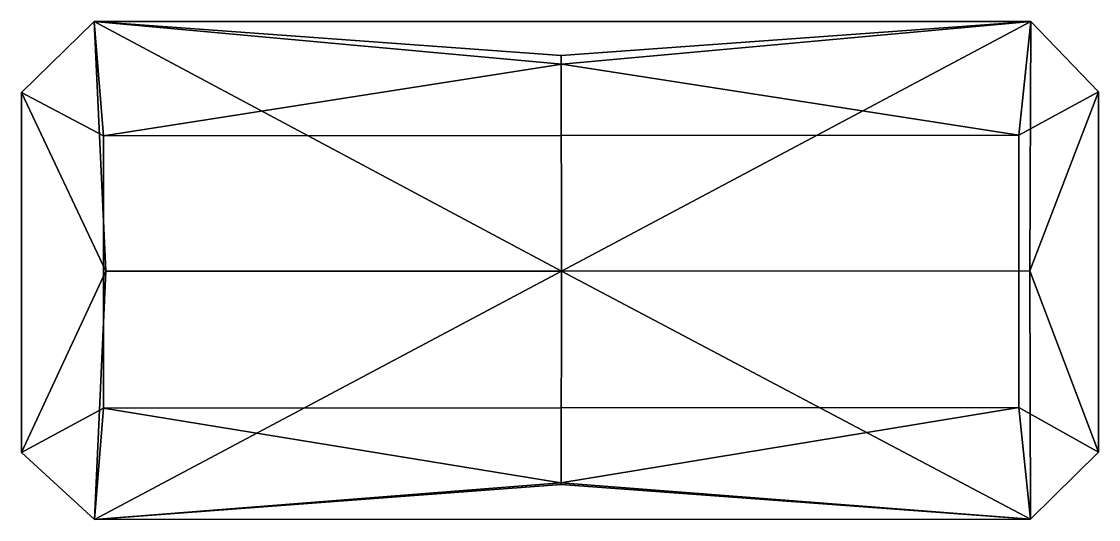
# Model space of a CAD drawing. Extents: x 0.529 to 1.466, y -0.216 to 0.218.
import ezdxf

# ---------------------------------------------------------------- set-up
doc = ezdxf.new("R2010")
doc.units = 0
doc.layers.add('NoName1', color=15, linetype='CONTINUOUS')

msp = doc.modelspace()

# ---------------------------------------------------------------- linework, layer by layer
at = {"layer": 'NoName1', "color": 0}
for points in [[(0.59997, 0.118257, 0.095759), (0.528629, 0.156156, 0.016799), (0.591881, 0.217917, 0.016799)], [(0.528629, 0.156156), (0.601975, 0.000398, -0.279443), (0.591881, 0.217917)], [(0.528629, 0.156156), (0.591881, 0.217917), (0.591881, 0.217917, 0.016799), (0.528629, 0.156156, 0.016799)], [(1.407358, 0.217979, 0.016799), (0.591881, 0.217917, 0.016799), (0.591881, 0.217917), (1.407358, 0.217979)], [(1.407358, 0.217979, 0.016799), (0.999047, 0.180788, 0.05628), (0.591881, 0.217917, 0.016799)], [(0.998479, 0.188305, -0.07515), (1.407358, 0.217979), (0.591881, 0.217917)], [(0.591881, 0.217917, 0.016799), (0.999047, 0.180788, 0.05628), (0.59997, 0.118257, 0.095759)], [(0.601975, 0.000398, -0.279443), (0.998647, 0.000519, -0.313203), (0.591881, 0.217917)], [(0.998479, 0.188305, -0.07515), (0.591881, 0.217917), (0.998647, 0.000519, -0.313203)], [(0.998479, 0.188305, -0.07515), (0.998647, 0.000519, -0.313203), (1.407358, 0.217979)], [(1.406361, 0.00064, -0.279116), (1.407358, 0.217979), (0.998647, 0.000519, -0.313203)], [(1.396977, 0.119054, 0.095763), (0.999047, 0.180788, 0.05628), (1.407358, 0.217979, 0.016799)], [(1.407358, 0.217979, 0.016799), (1.466249, 0.156751, 0.016799), (1.396977, 0.119054, 0.095763)], [(1.466248, 0.156751), (1.407358, 0.217979), (1.406361, 0.00064, -0.279116)], [(1.407358, 0.217979), (1.466248, 0.156751), (1.466249, 0.156751, 0.016799), (1.407358, 0.217979, 0.016799)], [(0.59997, 0.118257, 0.095759), (0.999047, 0.180788, 0.05628), (1.396977, 0.119054, 0.095763)], [(0.528617, -0.157364, 0.016799), (0.528629, 0.156156, 0.016799), (0.59997, 0.118257, 0.095759), (0.600009, -0.118747, 0.095759)], [(0.528617, -0.157364), (0.601975, 0.000398, -0.279443), (0.528629, 0.156156)], [(0.528617, -0.157364), (0.528629, 0.156156), (0.528629, 0.156156, 0.016799), (0.528617, -0.157364, 0.016799)], [(1.466249, 0.156751, 0.016799), (1.466248, -0.15725, 0.016799), (1.396837, -0.11827, 0.095763), (1.396977, 0.119054, 0.095763)], [(1.466248, 0.156751), (1.406361, 0.00064, -0.279116), (1.466248, -0.15725)], [(1.466248, 0.156751), (1.466248, -0.15725), (1.466248, -0.15725, 0.016799), (1.466249, 0.156751, 0.016799)], [(0.59997, 0.118257, 0.095759), (1.396977, 0.119054, 0.095763), (1.396837, -0.11827, 0.095763), (0.600009, -0.118747, 0.095759)], [(0.528617, -0.157364), (0.59212, -0.215853), (0.601975, 0.000398, -0.279443)], [(0.601975, 0.000398, -0.279443), (0.59212, -0.215853), (0.998645, 0.000519, -0.313204)], [(0.99845, -0.185364, -0.07572), (0.998645, 0.000519, -0.313204), (0.59212, -0.215853)], [(0.601975, 0.000398, -0.279443), (0.998645, 0.000519, -0.313204), (1.406361, 0.00064, -0.279116), (0.998647, 0.000519, -0.313203)], [(0.99845, -0.185364, -0.07572), (1.406988, -0.215653), (0.998645, 0.000519, -0.313204)], [(1.406361, 0.00064, -0.279116), (0.998645, 0.000519, -0.313204), (1.406988, -0.215653)], [(1.466248, -0.15725), (1.406361, 0.00064, -0.279116), (1.406988, -0.215653)], [(0.59212, -0.215853, 0.016799), (0.528617, -0.157364, 0.016799), (0.600009, -0.118747, 0.095759)], [(0.998196, -0.183978, 0.05628), (0.59212, -0.215853, 0.016799), (0.600009, -0.118747, 0.095759)], [(1.396837, -0.11827, 0.095763), (0.998196, -0.183978, 0.05628), (0.600009, -0.118747, 0.095759)], [(0.998196, -0.183978, 0.05628), (1.396837, -0.11827, 0.095763), (1.406988, -0.215653, 0.016799)], [(1.396837, -0.11827, 0.095763), (1.466248, -0.15725, 0.016799), (1.406988, -0.215653, 0.016799)], [(0.59212, -0.215853), (0.528617, -0.157364), (0.528617, -0.157364, 0.016799), (0.59212, -0.215853, 0.016799)], [(1.466248, -0.15725), (1.406988, -0.215653), (1.406988, -0.215653, 0.016799), (1.466248, -0.15725, 0.016799)], [(0.59212, -0.215853, 0.016799), (0.998196, -0.183978, 0.05628), (1.406988, -0.215653, 0.016799)], [(0.99845, -0.185364, -0.07572), (0.59212, -0.215853), (1.406988, -0.215653)], [(0.59212, -0.215853, 0.016799), (1.406988, -0.215653, 0.016799), (1.406988, -0.215653), (0.59212, -0.215853)]]:
    msp.add_3dface(points, dxfattribs=at)

doc.saveas('drawing.dxf')
